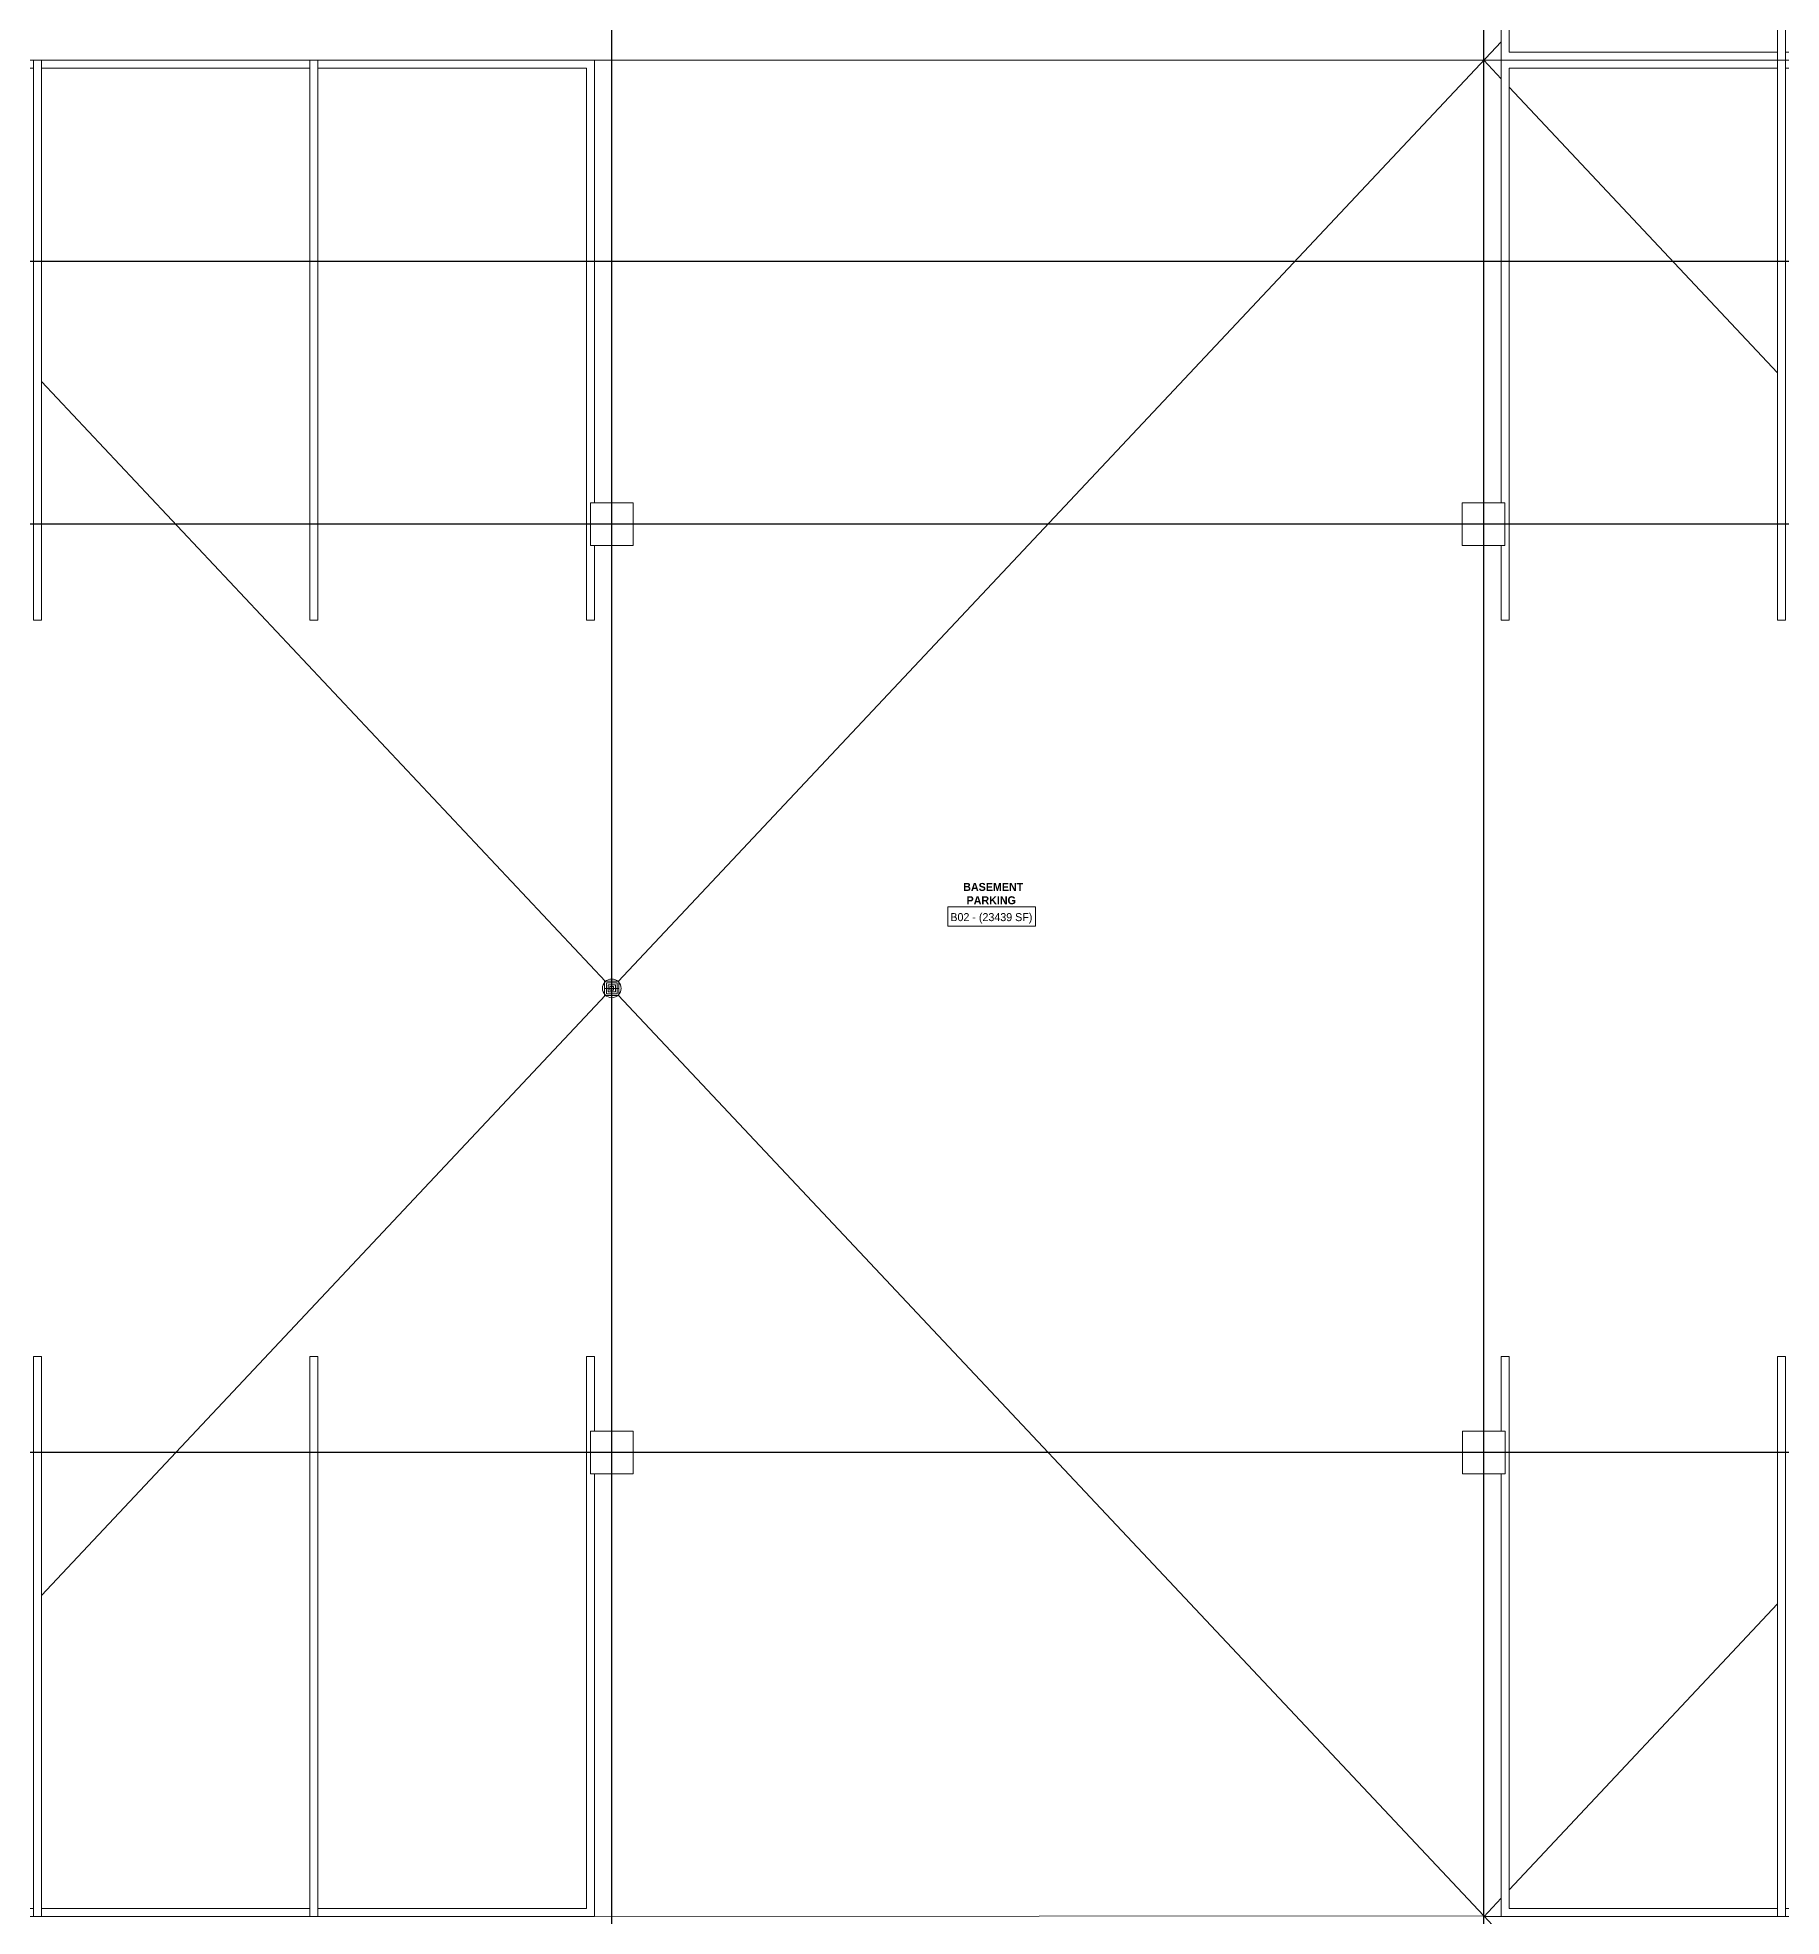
# Model space of a CAD drawing. Header units: inches. Extents: x -4093 to -1777, y 9773 to 12264.
# Drawn here: x -3043 to -2389, y 10665 to 11370 of the extents above; entities that cross this region are included whole.
import ezdxf

# ---------------------------------------------------------------- set-up
doc = ezdxf.new("R2010")
doc.units = ezdxf.units.IN
doc.header["$MEASUREMENT"] = 0
doc.linetypes.add('Grid Line 1_2_', pattern=[0.875, 0.5, -0.125, 0.125, -0.125])
for name, color, linetype, lineweight in [('0-1', 7, 'Continuous', 5), ('0-2', 7, 'Continuous', 9), ('0-3', 8, 'Continuous', 9), ('A-AREA-IDEN', 2, 'Continuous', 9), ('A-FLOR', 192, 'Continuous', 18), ('A-GENM-1', 7, 'Continuous', 9), ('P-SANR-FIXT', 6, 'Continuous', 9), ('S-COLS-1', 7, 'Continuous', 9), ('S-GRID-1', 1, 'Grid Line 1_2_', 30)]:
    doc.layers.add(name, color=color, linetype=linetype, lineweight=lineweight)
doc.styles.add('Century Gothic', font='ufonts.com_century-gothic.ttf', dxfattribs={"height": 3})
doc.styles.add('Century Gothic_B', font='GOTHICB.TTF', dxfattribs={"height": 3})

# ---------------------------------------------------------------- blocks, each defined once
blk = doc.blocks.new('Parking_Stall_Multiple - STANDARD-V1-BACKGROUND - BASEMENT')
at = {"layer": 'A-GENM-1'}
for p, q in [((166, 314), (0, 314)), ((0, 314), (0, 207.34)), ((3, 210.34), (3, 311)), ((3, 311), (210, 311)), ((210, 314), (182, 314)), ((210, 311), (210, 314)), ((210, 210.34), (0, 210.34)), ((0, 210.34), (0, 103.67)), ((0, 207.34), (210, 207.34)), ((210, 210.34), (3, 210.34)), ((3, 106.67), (3, 207.34)), ((3, 207.34), (210, 207.34)), ((210, 207.34), (210, 210.34)), ((210, 207.34), (210, 210.34)), ((210, 106.67), (0, 106.67)), ((0, 106.67), (0, 0)), ((210, 106.67), (3, 106.67)), ((210, 103.67), (210, 106.67)), ((210, 103.67), (210, 106.67)), ((0, 103.67), (210, 103.67)), ((3, 3), (3, 103.67)), ((3, 103.67), (210, 103.67)), ((210, 3), (3, 3)), ((210, 0), (210, 3)), ((0, 0), (166, 0)), ((182, 0), (210, 0))]:
    blk.add_line(p, q, dxfattribs=at)
blk = doc.blocks.new('Parking_Stall_Multiple - STANDARD-V2-BACKGROUND - BASEMENT')
at = {"layer": 'A-GENM-1'}
for p, q in [((166, 0), (0, 0)), ((0, 0), (0, -106.67)), ((210, 0), (182, 0)), ((210, -3), (210, 0)), ((3, -103.67), (3, -3)), ((3, -3), (210, -3)), ((210, -103.67), (0, -103.67)), ((0, -103.67), (0, -210.34)), ((210, -103.67), (3, -103.67)), ((210, -106.67), (210, -103.67)), ((210, -106.67), (210, -103.67)), ((0, -106.67), (210, -106.67)), ((3, -207.34), (3, -106.67)), ((3, -106.67), (210, -106.67)), ((210, -207.34), (0, -207.34)), ((0, -207.34), (0, -314)), ((0, -210.34), (210, -210.34)), ((210, -207.34), (3, -207.34)), ((3, -311), (3, -210.34)), ((3, -210.34), (210, -210.34)), ((210, -210.34), (210, -207.34)), ((210, -210.34), (210, -207.34)), ((0, -314), (166, -314)), ((210, -311), (3, -311)), ((182, -314), (210, -314)), ((210, -314), (210, -311))]:
    blk.add_line(p, q, dxfattribs=at)
blk = doc.blocks.new('Parking_Stall_Multiple - STANDARD-V4-BACKGROUND - BASEMENT')
at = {"layer": 'A-GENM-1'}
for p, q in [((166, 314), (0, 314)), ((0, 314), (0, 207.34)), ((3, 210.34), (3, 311)), ((3, 311), (210, 311)), ((210, 314), (182, 314)), ((210, 311), (210, 314)), ((210, 210.34), (0, 210.34)), ((0, 210.34), (0, 103.67)), ((0, 207.34), (210, 207.34)), ((210, 210.34), (3, 210.34)), ((3, 106.67), (3, 207.34)), ((3, 207.34), (210, 207.34)), ((210, 207.34), (210, 210.34)), ((210, 207.34), (210, 210.34)), ((210, 106.67), (0, 106.67)), ((0, 106.67), (0, 0)), ((210, 106.67), (3, 106.67)), ((210, 103.67), (210, 106.67)), ((210, 103.67), (210, 106.67)), ((0, 103.67), (210, 103.67)), ((3, 3), (3, 103.67)), ((3, 103.67), (210, 103.67)), ((210, 3), (3, 3)), ((210, 0), (210, 3)), ((0, 0), (166, 0)), ((182, 0), (210, 0))]:
    blk.add_line(p, q, dxfattribs=at)
blk = doc.blocks.new('CTR - 1st Phase - Common Walls_rvt-1-BACKGROUND - BASEMENT')
at = {"layer": '0-2'}
for name, p, rotation in [('Parking_Stall_Multiple - STANDARD-V4-BACKGROUND - BASEMENT', (-2179.82, 11361.19), 89.99999999999953), ('Parking_Stall_Multiple - STANDARD-V2-BACKGROUND - BASEMENT', (-2833.82, 11361.19), 270.0000000000005), ('Parking_Stall_Multiple - STANDARD-V2-BACKGROUND - BASEMENT', (-2179.82, 11361.19), 270.0000000000005), ('Parking_Stall_Multiple - STANDARD-V1-BACKGROUND - BASEMENT', (-2833.82, 10665.19), 89.99999999999953), ('Parking_Stall_Multiple - STANDARD-V1-BACKGROUND - BASEMENT', (-2179.82, 10665.19), 89.99999999999953)]:
    blk.add_blockref(name, p, dxfattribs=dict(at, rotation=rotation))
blk = doc.blocks.new('034100 - Precast Structural Concrete - Column - Corbels - 16_x16_-2331168-BACKGROUND - BASEMENT')
at = {"layer": 'S-COLS-1'}
for p, q in [((-8.91, 8.98), (-8.98, 8.98)), ((-8.98, 8.98), (-8.98, -7.02)), ((6.94, 8.98), (-8.91, 8.98)), ((7.02, 8.98), (6.94, 8.98)), ((7.02, -7.02), (7.02, 8.98)), ((-8.98, -7.02), (-8.91, -7.02)), ((-8.91, -7.02), (6.94, -7.02)), ((6.94, -7.02), (7.02, -7.02))]:
    blk.add_line(p, q, dxfattribs=at)
blk = doc.blocks.new('034100 - Precast Structural Concrete - Column - Corbels - 16_x16_-2331170-BACKGROUND - BASEMENT')
at = {"layer": 'S-COLS-1'}
for p, q in [((-8.91, 8.98), (-8.98, 8.98)), ((-8.98, 8.98), (-8.98, -7.02)), ((6.94, 8.98), (-8.91, 8.98)), ((7.02, 8.98), (6.94, 8.98)), ((7.02, -7.02), (7.02, 8.98)), ((-8.98, -7.02), (-8.91, -7.02)), ((-8.91, -7.02), (6.94, -7.02)), ((6.94, -7.02), (7.02, -7.02))]:
    blk.add_line(p, q, dxfattribs=at)
blk = doc.blocks.new('CTR - 1st Phase - Structure_rvt-1-BACKGROUND - BASEMENT')
at = {"layer": 'S-GRID-1'}
for p, q in [((-2827.32, 9772.61), (-2827.32, 12247.5)), ((-2500.32, 9772.61), (-2500.32, 12247.5)), ((-1777.25, 11285.79), (-4076.95, 11285.79)), ((-1777.25, 11187.19), (-4076.95, 11187.19)), ((-1777.25, 10839.19), (-4076.95, 10839.19))]:
    blk.add_line(p, q, dxfattribs=at)
at = {"layer": '0-3'}
for name, p, rotation in [('034100 - Precast Structural Concrete - Column - Corbels - 16_x16_-2331170-BACKGROUND - BASEMENT', (-2828.31, 11186.21), 269.9999999999967), ('034100 - Precast Structural Concrete - Column - Corbels - 16_x16_-2331170-BACKGROUND - BASEMENT', (-2501.31, 11186.21), 269.9999999999967), ('034100 - Precast Structural Concrete - Column - Corbels - 16_x16_-2331168-BACKGROUND - BASEMENT', (-2826.34, 10840.17), 90.0000000000016), ('034100 - Precast Structural Concrete - Column - Corbels - 16_x16_-2331168-BACKGROUND - BASEMENT', (-2499.34, 10840.17), 90.0000000000016)]:
    blk.add_blockref(name, p, dxfattribs=dict(at, rotation=rotation))
blk = doc.blocks.new('Drain-Floor-WATTS-Square-Stainless_Steel_Strainer-Type_FD-1200-M - 2_ Outlet with 5_ Strainer-2528673-BACKGROUND - BASEMENT')
at = {"layer": 'P-SANR-FIXT'}
for p, q in [((-2.707, -2.707), (-2.707, 2.707)), ((-2.707, 2.707), (2.707, 2.707)), ((-2.03025, -2.03025), (-2.03025, 2.03025)), ((-2.03025, 2.03025), (2.03025, 2.03025)), ((-1.3535, -1.3535), (-1.3535, 1.3535)), ((-1.3535, 1.3535), (1.3535, 1.3535)), ((-0.67675, -0.67675), (-0.67675, 0.67675)), ((-0.67675, 0.67675), (0.67675, 0.67675)), ((0, 2.707), (0, -2.707)), ((0.67675, 0.67675), (0.67675, -0.67675)), ((1.3535, 1.3535), (1.3535, -1.3535)), ((2.03025, 2.03025), (2.03025, -2.03025)), ((2.707, 2.707), (2.707, -2.707)), ((-2.707, 0), (2.707, 0)), ((2.707, -2.707), (-2.707, -2.707)), ((2.03025, -2.03025), (-2.03025, -2.03025)), ((1.3535, -1.3535), (-1.3535, -1.3535)), ((0.67675, -0.67675), (-0.67675, -0.67675))]:
    blk.add_line(p, q, dxfattribs=at)
for start, end in [(360, 180), (180, 360)]:
    blk.add_arc((0, 0), 3.5, start, end, dxfattribs=at)

msp = doc.modelspace()

# ---------------------------------------------------------------- linework, layer by layer
at = {"layer": 'A-AREA-IDEN', "flags": 128}
msp.add_lwpolyline([(-2701.34, 11043.73), (-2668.42, 11043.73), (-2668.42, 11036.56), (-2701.34, 11036.56)], close=True, dxfattribs=at)
at = {"layer": 'A-FLOR'}
for p, q in [((-2500.32, 11195.19), (-2500.32, 11527.19)), ((-2824.94, 11015.73), (-2493.82, 11368.11)), ((-2493.82, 11361.19), (-2833.82, 11361.19)), ((-2493.82, 11354.27), (-2500.32, 11361.19)), ((-2390.16, 11243.95), (-2490.82, 11351.08)), ((-2829.71, 11015.73), (-3041.16, 11240.75)), ((-2500.32, 10847.19), (-2500.32, 11179.19)), ((-3041.16, 10785.54), (-2829.71, 11010.65)), ((-2500.32, 10665.35), (-2824.93, 11010.65)), ((-2500.32, 10475.19), (-2500.32, 10831.19)), ((-2390.16, 10782.35), (-2490.82, 10675.18)), ((-2493.82, 10671.98), (-2500.32, 10665.06)), ((-2500.32, 10665.35), (-2833.82, 10665.2)), ((-2493.82, 10658.43), (-2500.32, 10665.35)), ((-2500.19, 10665.21), (-2493.82, 10665.21))]:
    msp.add_line(p, q, dxfattribs=at)

# ---------------------------------------------------------------- block references
at = {"layer": '0-1'}
for name in ['CTR - 1st Phase - Structure_rvt-1-BACKGROUND - BASEMENT', 'CTR - 1st Phase - Common Walls_rvt-1-BACKGROUND - BASEMENT']:
    msp.add_blockref(name, (0, 0), dxfattribs=at)
at = {"layer": 'P-SANR-FIXT'}
msp.add_blockref('Drain-Floor-WATTS-Square-Stainless_Steel_Strainer-Type_FD-1200-M - 2_ Outlet with 5_ Strainer-2528673-BACKGROUND - BASEMENT', (-2827.32, 11013.19), dxfattribs=at)

# ---------------------------------------------------------------- texts
at = {"layer": 'A-AREA-IDEN', "char_height": 3, "attachment_point": 1}
for s, insert, width, style in [('BASEMENT', (-2695.51, 11052.72), 25.654, 'Century Gothic_B'), ('PARKING', (-2694.26, 11047.72), 22.624, 'Century Gothic_B'), ('B02 - (23439 SF)', (-2700.34, 11041.4), 37.37, 'Century Gothic')]:
    msp.add_mtext(s, dxfattribs=dict(at, insert=insert, width=width, style=style))

doc.saveas('drawing.dxf')
